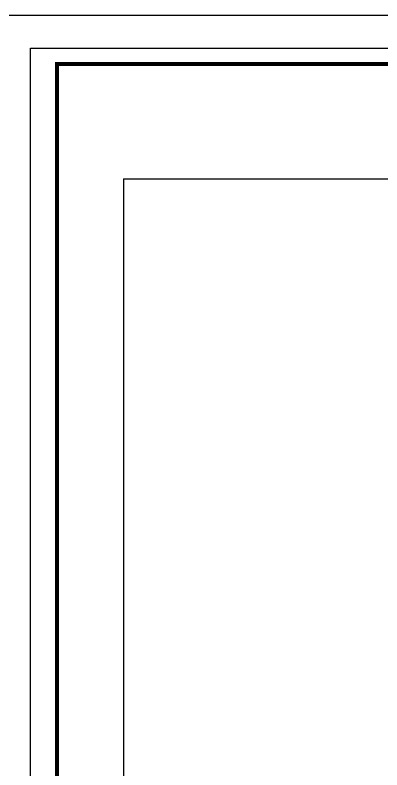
# Model space of a CAD drawing. Header units: millimetres. Extents: x -86 to 11742, y 5229 to 11464.
# Drawn here: x 10917.7 to 11090.9, y 5466.7 to 5823.3 of the extents above; entities that cross this region are included whole.
import ezdxf

# ---------------------------------------------------------------- set-up
doc = ezdxf.new("R2010")
doc.units = ezdxf.units.MM
doc.header["$LTSCALE"] = 5
doc.layers.add('AUTO', color=7, linetype='CONTINUOUS')
doc.layers.add('FORM', color=7, linetype='CONTINUOUS')

# ---------------------------------------------------------------- blocks, each defined once
blk = doc.blocks.new('form')
at = {"layer": 'AUTO'}
blk.add_line((-24.08, 578.4), (816.92, 578.4), dxfattribs=at)
at = {"layer": 'FORM', "color": 3}
blk.add_lwpolyline([(0, 562.79), (792.83, 562.79), (792.83, 0), (0, 0)], close=True, dxfattribs=at)
at = {"layer": 'FORM', "color": 2, "const_width": 1.94}
blk.add_lwpolyline([(12.48, 6.47), (12.48, 555.28), (781.78, 555.28), (781.78, 6.47)], close=True, dxfattribs=at)

msp = doc.modelspace()

# ---------------------------------------------------------------- linework, layer by layer
at = {"layer": 'AUTO', "color": 2}
for q in [(11595.97, 5745.96), (10968.97, 5280.46)]:
    msp.add_line((10968.97, 5745.96), q, dxfattribs=at)

# ---------------------------------------------------------------- block references
at = {"layer": 'AUTO', "xscale": 0.999994771384126, "yscale": 0.999994771384126, "zscale": 0.999994771384126}
msp.add_blockref('form', (10924.98, 5244.93), dxfattribs=at)

doc.saveas('drawing.dxf')
